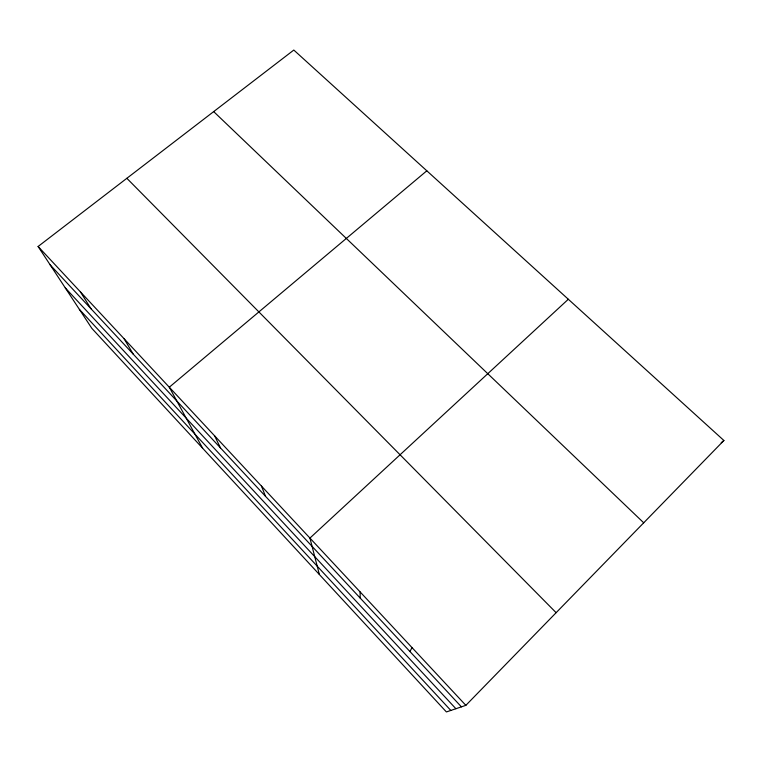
<?xml version="1.0" encoding="UTF-8"?>
<svg xmlns="http://www.w3.org/2000/svg" width="762" height="762" viewBox="0 0 762 762"><rect width="100%" height="100%" fill="white"/><g stroke="black" fill="none" stroke-linecap="round" stroke-linejoin="round"><path stroke-width="1.14" d="M409.937 651.529L412.032 647.605M465.858 705.345L723.9 440.493L293.808 50.054L38.1 246.488L91.859 328.384L446.408 711.946L465.858 705.345L38.1 246.488M568.319 299.256L309.934 538.086L319.373 574.51M426.815 170.802L169.288 387.21L202.635 448.227M721.223 442.712L723.9 440.493M213.684 111.604L643.709 522.799M126.854 178.308L556.127 612.686M50.149 264.852L461.41 706.85M65.265 287.874L455.895 708.727M79.381 309.382L450.828 710.441M80.41 291.865L91.049 308.8M124.111 338.757L133.245 354.159M214.617 435.835L220.466 447.894M261.471 486.099L265.528 496.329M360.093 591.884L360.188 598.065"/></g></svg>
